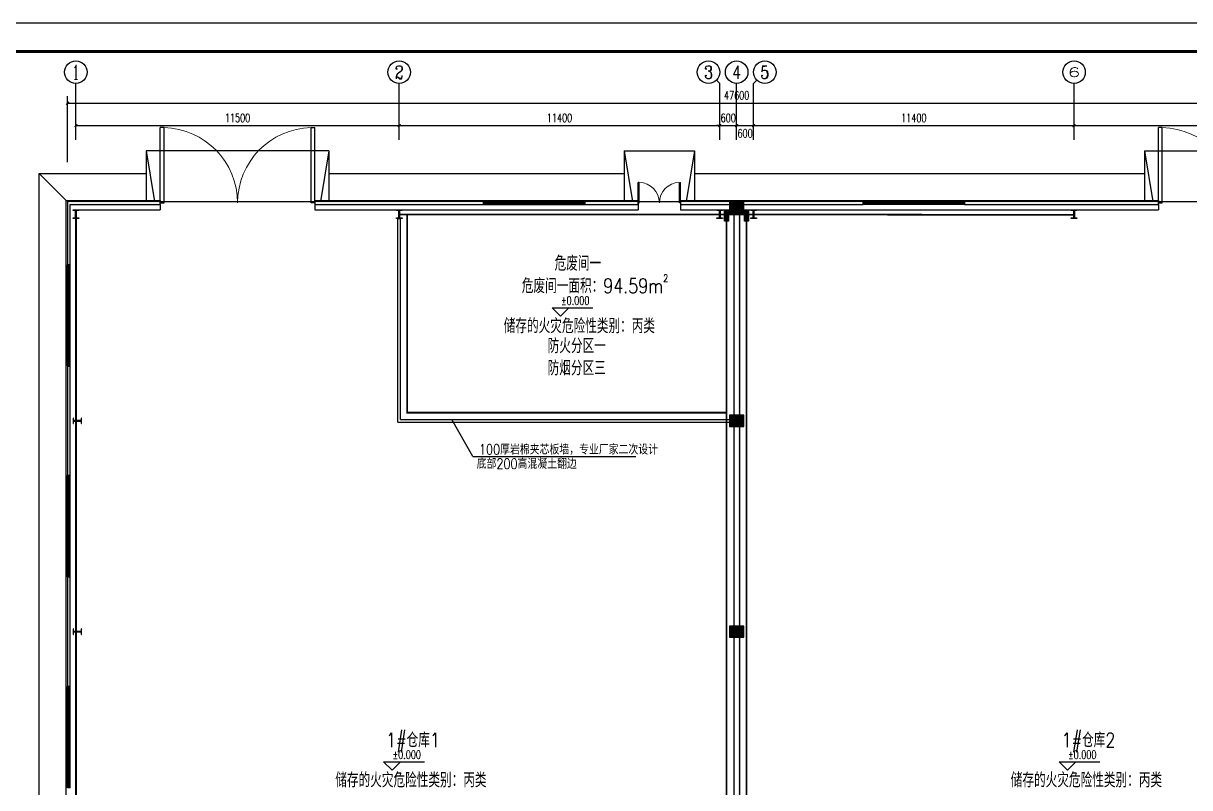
# Model space of a CAD drawing. Extents: x 4532298 to 10139194, y -639876 to -207028.
# Drawn here: x 4753045 to 4794525, y -317948 to -290759 of the extents above; entities that cross this region are included whole.
import ezdxf
from ezdxf.enums import TextEntityAlignment as Align

# ---------------------------------------------------------------- set-up
doc = ezdxf.new("R2010")
doc.units = 0
doc.header["$LTSCALE"] = 1000
doc.header["$MEASUREMENT"] = 0
doc.layers.get('0').update_dxf_attribs({"linetype": 'CONTINUOUS'})
doc.layers.get('Defpoints').update_dxf_attribs({"linetype": 'CONTINUOUS'})
for name, color, linetype in [('AXIS_TEXT', 7, 'CONTINUOUS'), ('PUB_HATCH', 8, 'CONTINUOUS'), ('PUB_TITLE', 4, 'CONTINUOUS'), ('PUB_WALL', 9, 'CONTINUOUS'), ('WALL-MOVE', 6, 'CONTINUOUS'), ('WIRE-接地', 4, 'CONTINUOUS'), ('建筑底图', 251, 'CONTINUOUS'), ('电气', 3, 'CONTINUOUS')]:
    doc.layers.add(name, color=color, linetype=linetype)
doc.styles.add('_HZTXT', font='txt.shx', dxfattribs={"width": 0.8, "bigfont": 'HZTXT.shx'})
doc.styles.add('_TCH_AXIS', font='COMPLEX', dxfattribs={"bigfont": 'GBCBIG'})
doc.styles.add('_TCH_DIM', font='SIMPLEX', dxfattribs={"bigfont": 'GBCBIG'})
doc.styles.add('_TCH_DIM_T3', font='SIMPLEX', dxfattribs={"width": 0.705882, "bigfont": 'GBCBIG'})
doc.styles.add('COMPLEX', font='COMPLEX')
doc.styles.add('TG_LINETYPE', font='sceie.shx', dxfattribs={"width": 0.7, "height": 3, "bigfont": 'sceic.shx'})
doc.linetypes.add('TG_接地', pattern='A,0.75,0,["/",TG_LINETYPE,S=0.05,R=-8.594367,X=-0.1,Y=-0.045],0.65,-0.13,0.13,-0.13', length=2)
doc.dimstyles.new('_TCH_ARCH&&100', dxfattribs={"dimtxt": 297.5, "dimasz": 100, "dimexe": 250, "dimexo": 300, "dimgap": 126.25, "dimtad": 1, "dimdec": 0, "dimzin": 0, "dimdsep": 46, "dimtxsty": '_TCH_DIM_T3', "dimblk": 'ARCHTICK', "dimcen": 0.09, "dimclrt": 7, "dimazin": 2, "dimtfac": 1, "dimtdec": 0, "dimtix": 1, "dimtmove": 2, "dimatfit": 3, "dimfxl": 0, "dimtolj": 1, "dimtzin": 0, "dimarcsym": 0})

# ---------------------------------------------------------------- blocks, each defined once
blk = doc.blocks.new('_AXISO')
blk.add_circle((0, 0), 0.5)
at = {"layer": 'AXIS_TEXT', "style": 'COMPLEX', "width": 1.041667}
blk.add_attdef('A', text='', height=0.56, dxfattribs=at).set_placement((-0.25, -0.28), (0.25, -0.28), align=Align.FIT)
blk = doc.blocks.new('_ArchTick')
at = {"color": 0, "linetype": 'ByBlock', "const_width": 0.4}
blk.add_lwpolyline([(-0.5, -0.5), (0.5, 0.5)], dxfattribs=at)
blk = doc.blocks.new('*D467')
at = {"layer": 'Defpoints', "color": 0, "transparency": 16777216}
for p in [(4802214, -293598), (4754614, -295993), (4802214, -295993)]:
    blk.add_point(p, dxfattribs=at)
at = {"layer": '建筑底图', "color": 0, "lineweight": -2, "transparency": 16777216}
for p, q in [((4754614, -295693), (4754614, -293348)), ((4754614, -293598), (4802214, -293598)), ((4802214, -295693), (4802214, -293348))]:
    blk.add_line(p, q, dxfattribs=at)
at = {"layer": '建筑底图', "color": 0, "lineweight": -2, "transparency": 16777216, "xscale": 100, "yscale": 100, "zscale": 100, "rotation": 180}
blk.add_blockref('_ArchTick', (4754614, -293598), dxfattribs=at)
at = {"layer": '建筑底图', "color": 0, "lineweight": -2, "transparency": 16777216, "xscale": 100, "yscale": 100, "zscale": 100}
blk.add_blockref('_ArchTick', (4802214, -293598), dxfattribs=at)
at = {"layer": '建筑底图', "color": 7, "transparency": 16777216, "insert": (4778414, -293323), "char_height": 297.5, "attachment_point": 5, "style": '_TCH_DIM_T3'}
blk.add_mtext('\\A1;47600', dxfattribs=at)
blk = doc.blocks.new('*D468')
at = {"layer": 'Defpoints', "color": 0, "transparency": 16777216}
for p in [(4766414, -294398), (4754914, -294898), (4766414, -294898)]:
    blk.add_point(p, dxfattribs=at)
at = {"layer": '建筑底图', "color": 0, "lineweight": -2, "transparency": 16777216}
for p, q in [((4754914, -294598), (4754914, -294148)), ((4754914, -294398), (4766414, -294398)), ((4766414, -294598), (4766414, -294148))]:
    blk.add_line(p, q, dxfattribs=at)
at = {"layer": '建筑底图', "color": 0, "lineweight": -2, "transparency": 16777216, "xscale": 100, "yscale": 100, "zscale": 100, "rotation": 180}
blk.add_blockref('_ArchTick', (4754914, -294398), dxfattribs=at)
at = {"layer": '建筑底图', "color": 0, "lineweight": -2, "transparency": 16777216, "xscale": 100, "yscale": 100, "zscale": 100}
blk.add_blockref('_ArchTick', (4766414, -294398), dxfattribs=at)
at = {"layer": '建筑底图', "color": 7, "transparency": 16777216, "insert": (4760664, -294123), "char_height": 297.5, "attachment_point": 5, "style": '_TCH_DIM_T3'}
blk.add_mtext('\\A1;11500', dxfattribs=at)
blk = doc.blocks.new('*D469')
at = {"layer": 'Defpoints', "color": 0, "transparency": 16777216}
for p in [(4777814, -294398), (4766414, -294898), (4777814, -294898)]:
    blk.add_point(p, dxfattribs=at)
at = {"layer": '建筑底图', "color": 0, "lineweight": -2, "transparency": 16777216}
for p, q in [((4766414, -294598), (4766414, -294148)), ((4766414, -294398), (4777814, -294398)), ((4777814, -294598), (4777814, -294148))]:
    blk.add_line(p, q, dxfattribs=at)
at = {"layer": '建筑底图', "color": 0, "lineweight": -2, "transparency": 16777216, "xscale": 100, "yscale": 100, "zscale": 100, "rotation": 180}
blk.add_blockref('_ArchTick', (4766414, -294398), dxfattribs=at)
at = {"layer": '建筑底图', "color": 0, "lineweight": -2, "transparency": 16777216, "xscale": 100, "yscale": 100, "zscale": 100}
blk.add_blockref('_ArchTick', (4777814, -294398), dxfattribs=at)
at = {"layer": '建筑底图', "color": 7, "transparency": 16777216, "insert": (4772114, -294123), "char_height": 297.5, "attachment_point": 5, "style": '_TCH_DIM_T3'}
blk.add_mtext('\\A1;11400', dxfattribs=at)
blk = doc.blocks.new('*D470')
at = {"layer": 'Defpoints', "color": 0, "transparency": 16777216}
for p in [(4778414, -294398), (4777814, -294898), (4778414, -294898)]:
    blk.add_point(p, dxfattribs=at)
at = {"layer": '建筑底图', "color": 0, "lineweight": -2, "transparency": 16777216}
for p, q in [((4777814, -294398), (4777714, -294398)), ((4777814, -294598), (4777814, -294148)), ((4777814, -294398), (4778414, -294398)), ((4778414, -294598), (4778414, -294148)), ((4778414, -294398), (4778514, -294398))]:
    blk.add_line(p, q, dxfattribs=at)
at = {"layer": '建筑底图', "color": 0, "lineweight": -2, "transparency": 16777216, "xscale": 100, "yscale": 100, "zscale": 100}
blk.add_blockref('_ArchTick', (4777814, -294398), dxfattribs=at)
at = {"layer": '建筑底图', "color": 0, "lineweight": -2, "transparency": 16777216, "xscale": 100, "yscale": 100, "zscale": 100, "rotation": 180}
blk.add_blockref('_ArchTick', (4778414, -294398), dxfattribs=at)
at = {"layer": '建筑底图', "color": 7, "transparency": 16777216, "insert": (4778114, -294123), "char_height": 297.5, "attachment_point": 5, "style": '_TCH_DIM_T3'}
blk.add_mtext('\\A1;600', dxfattribs=at)
blk = doc.blocks.new('*D471')
at = {"layer": 'Defpoints', "color": 0, "transparency": 16777216}
for p in [(4779014, -294398), (4778414, -294898), (4779014, -294898)]:
    blk.add_point(p, dxfattribs=at)
at = {"layer": '建筑底图', "color": 0, "lineweight": -2, "transparency": 16777216}
for p, q in [((4778414, -294598), (4778414, -294148)), ((4778414, -294398), (4779014, -294398)), ((4779014, -294598), (4779014, -294148))]:
    blk.add_line(p, q, dxfattribs=at)
at = {"layer": '建筑底图', "color": 0, "lineweight": -2, "transparency": 16777216, "xscale": 100, "yscale": 100, "zscale": 100, "rotation": 180}
blk.add_blockref('_ArchTick', (4778414, -294398), dxfattribs=at)
at = {"layer": '建筑底图', "color": 0, "lineweight": -2, "transparency": 16777216, "xscale": 100, "yscale": 100, "zscale": 100}
blk.add_blockref('_ArchTick', (4779014, -294398), dxfattribs=at)
at = {"layer": '建筑底图', "color": 7, "transparency": 16777216, "insert": (4778714, -294673), "char_height": 297.5, "attachment_point": 5, "style": '_TCH_DIM_T3'}
blk.add_mtext('\\A1;600', dxfattribs=at)
blk = doc.blocks.new('*D472')
at = {"layer": 'Defpoints', "color": 0, "transparency": 16777216}
for p in [(4790414, -294398), (4779014, -294898), (4790414, -294898)]:
    blk.add_point(p, dxfattribs=at)
at = {"layer": '建筑底图', "color": 0, "lineweight": -2, "transparency": 16777216}
for p, q in [((4779014, -294598), (4779014, -294148)), ((4779014, -294398), (4790414, -294398)), ((4790414, -294598), (4790414, -294148))]:
    blk.add_line(p, q, dxfattribs=at)
at = {"layer": '建筑底图', "color": 0, "lineweight": -2, "transparency": 16777216, "xscale": 100, "yscale": 100, "zscale": 100, "rotation": 180}
blk.add_blockref('_ArchTick', (4779014, -294398), dxfattribs=at)
at = {"layer": '建筑底图', "color": 0, "lineweight": -2, "transparency": 16777216, "xscale": 100, "yscale": 100, "zscale": 100}
blk.add_blockref('_ArchTick', (4790414, -294398), dxfattribs=at)
at = {"layer": '建筑底图', "color": 7, "transparency": 16777216, "insert": (4784714, -294123), "char_height": 297.5, "attachment_point": 5, "style": '_TCH_DIM_T3'}
blk.add_mtext('\\A1;11400', dxfattribs=at)
blk = doc.blocks.new('*D473')
at = {"layer": 'Defpoints', "color": 0, "transparency": 16777216}
for p in [(4801914, -294398), (4790414, -294898), (4801914, -294898)]:
    blk.add_point(p, dxfattribs=at)
at = {"layer": '建筑底图', "color": 0, "lineweight": -2, "transparency": 16777216}
for p, q in [((4790414, -294598), (4790414, -294148)), ((4790414, -294398), (4801914, -294398)), ((4801914, -294598), (4801914, -294148))]:
    blk.add_line(p, q, dxfattribs=at)
at = {"layer": '建筑底图', "color": 0, "lineweight": -2, "transparency": 16777216, "xscale": 100, "yscale": 100, "zscale": 100, "rotation": 180}
blk.add_blockref('_ArchTick', (4790414, -294398), dxfattribs=at)
at = {"layer": '建筑底图', "color": 0, "lineweight": -2, "transparency": 16777216, "xscale": 100, "yscale": 100, "zscale": 100}
blk.add_blockref('_ArchTick', (4801914, -294398), dxfattribs=at)
at = {"layer": '建筑底图', "color": 7, "transparency": 16777216, "insert": (4796164, -294123), "char_height": 297.5, "attachment_point": 5, "style": '_TCH_DIM_T3'}
blk.add_mtext('\\A1;11500', dxfattribs=at)
blk = doc.blocks.new('$TCHSYS$WIN2D')
for p, q in [((-0.5, 0.5), (0.5, 0.5)), ((-0.5, 0.5), (-0.5, -0.5)), ((0.5, 0.5), (0.5, -0.5)), ((0.5, 0.167), (-0.5, 0.167)), ((0.5, -0.167), (-0.5, -0.167)), ((-0.5, -0.5), (0.5, -0.5))]:
    blk.add_line(p, q)
blk = doc.blocks.new('$DorLib2D$00000002')
for p, q in [((-0.5, 0), (-0.5, 0.4875)), ((-0.475, 0.4875), (-0.5, 0.4875)), ((-0.475, 0), (-0.475, 0.4875)), ((0.475, 0), (0.475, 0.4875)), ((0.475, 0.4875), (0.5, 0.4875)), ((0.5, 0), (0.5, 0.4875)), ((-0.5, 0), (-0.475, 0)), ((0.5, 0), (0.475, 0))]:
    blk.add_line(p, q)
at = {"lineweight": 13}
for centre, start, end in [((-0.4875, 0), 0, 88.53072), ((0.4875, 0), 91.46928, 180)]:
    blk.add_arc(centre, 0.4875, start, end, dxfattribs=at)
blk = doc.blocks.new('_FZH')
blk.add_lwpolyline([(-0.5, -0.5), (0.5, -0.5), (0.5, 0.5), (-0.5, 0.5)], close=True)
at = {"layer": 'PUB_HATCH'}
blk.add_solid([(-0.5, -0.5), (0.5, -0.5), (-0.5, 0.5), (0.5, 0.5)], dxfattribs=at)

msp = doc.modelspace()

# ---------------------------------------------------------------- hatches: boundary and pattern name
at = {"layer": 'PUB_WALL'}
msp.add_hatch(color=256, dxfattribs=at).paths.add_polyline_path([(4754614.1, -314348.3), (4754714.1, -314348.3), (4754684.1, -314318.3), (4754644.1, -314318.3)])
at = {"layer": '建筑底图'}
for points in [[(4757914.1, -297098.3), (4754614.1, -297098.3), (4754644.1, -297128.3), (4757884.1, -297128.3)], [(4754614.1, -297098.3), (4754614.1, -299348.3), (4754644.1, -299318.3), (4754644.1, -297128.3)], [(4754714.1, -297198.3), (4757914.1, -297198.3), (4757884.1, -297168.3), (4754684.1, -297168.3)], [(4754714.1, -299348.3), (4754714.1, -297198.3), (4754684.1, -297168.3), (4754684.1, -299318.3)], [(4754924.1, -297682.3), (4755014.1, -297682.3), (4755014.1, -297698.3), (4754814.1, -297698.3), (4754814.1, -297682.3), (4754904.1, -297682.3), (4754904.1, -297414.3), (4754814.1, -297414.3), (4754814.1, -297398.3), (4755014.1, -297398.3), (4755014.1, -297414.3), (4754924.1, -297414.3)], [(4757914.1, -297198.3), (4757914.1, -297098.3), (4757884.1, -297128.3), (4757884.1, -297168.3)], [(4769414.1, -297098.3), (4763414.1, -297098.3), (4763444.1, -297128.3), (4769384.1, -297128.3)], [(4763414.1, -297098.3), (4763414.1, -297198.3), (4763444.1, -297168.3), (4763444.1, -297128.3)], [(4763414.1, -297198.3), (4769414.1, -297198.3), (4769384.1, -297168.3), (4763444.1, -297168.3)], [(4766424.1, -297682.3), (4766514.1, -297682.3), (4766514.1, -297698.3), (4766314.1, -297698.3), (4766314.1, -297682.3), (4766404.1, -297682.3), (4766404.1, -297414.3), (4766314.1, -297414.3), (4766314.1, -297398.3), (4766514.1, -297398.3), (4766514.1, -297414.3), (4766424.1, -297414.3)], [(4769414.1, -297198.3), (4769414.1, -297098.3), (4769384.1, -297128.3), (4769384.1, -297168.3)], [(4774914.1, -297098.3), (4773014.1, -297098.3), (4773044.1, -297128.3), (4774884.1, -297128.3)], [(4773014.1, -297098.3), (4773014.1, -297198.3), (4773044.1, -297168.3), (4773044.1, -297128.3)], [(4773014.1, -297198.3), (4774914.1, -297198.3), (4774884.1, -297168.3), (4773044.1, -297168.3)], [(4774914.1, -297198.3), (4774914.1, -297098.3), (4774884.1, -297128.3), (4774884.1, -297168.3)], [(4778164.1, -297128.3), (4778164.1, -297098.3), (4776414.1, -297098.3), (4776444.1, -297128.3)], [(4776414.1, -297098.3), (4776414.1, -297198.3), (4776444.1, -297168.3), (4776444.1, -297128.3)], [(4778164.1, -297198.3), (4778164.1, -297168.3), (4776444.1, -297168.3), (4776414.1, -297198.3)], [(4777824.1, -297682.3), (4777914.1, -297682.3), (4777914.1, -297698.3), (4777714.1, -297698.3), (4777714.1, -297682.3), (4777804.1, -297682.3), (4777804.1, -297414.3), (4777714.1, -297414.3), (4777714.1, -297398.3), (4777914.1, -297398.3), (4777914.1, -297414.3), (4777824.1, -297414.3)], [(4778664.1, -297098.3), (4778164.1, -297098.3), (4778204.1, -297138.3), (4778624.1, -297138.3)], [(4778164.1, -297098.3), (4778164.1, -297498.3), (4778204.1, -297458.3), (4778204.1, -297138.3)], [(4778664.1, -297498.3), (4778664.1, -297098.3), (4778624.1, -297138.3), (4778624.1, -297458.3)], [(4778664.1, -297098.3), (4778664.1, -297128.3), (4782884.1, -297128.3), (4782914.1, -297098.3)], [(4778664.1, -297168.3), (4778664.1, -297198.3), (4782914.1, -297198.3), (4782884.1, -297168.3)], [(4779024.1, -297682.3), (4779114.1, -297682.3), (4779114.1, -297698.3), (4778914.1, -297698.3), (4778914.1, -297682.3), (4779004.1, -297682.3), (4779004.1, -297414.3), (4778914.1, -297414.3), (4778914.1, -297398.3), (4779114.1, -297398.3), (4779114.1, -297414.3), (4779024.1, -297414.3)], [(4782914.1, -297198.3), (4782914.1, -297098.3), (4782884.1, -297128.3), (4782884.1, -297168.3)], [(4793414.1, -297098.3), (4786514.1, -297098.3), (4786544.1, -297128.3), (4793384.1, -297128.3)], [(4786514.1, -297098.3), (4786514.1, -297198.3), (4786544.1, -297168.3), (4786544.1, -297128.3)], [(4786514.1, -297198.3), (4793414.1, -297198.3), (4793384.1, -297168.3), (4786544.1, -297168.3)], [(4790424.1, -297682.3), (4790514.1, -297682.3), (4790514.1, -297698.3), (4790314.1, -297698.3), (4790314.1, -297682.3), (4790404.1, -297682.3), (4790404.1, -297414.3), (4790314.1, -297414.3), (4790314.1, -297398.3), (4790514.1, -297398.3), (4790514.1, -297414.3), (4790424.1, -297414.3)], [(4793414.1, -297198.3), (4793414.1, -297098.3), (4793384.1, -297128.3), (4793384.1, -297168.3)], [(4766364.1, -304948.3), (4766364.1, -297698.3), (4766384.1, -297698.3), (4766384.1, -304928.3)], [(4766364.1, -297698.3), (4766464.1, -297698.3), (4766464.1, -297718.3), (4766364.1, -297718.3)], [(4766464.1, -304848.3), (4766464.1, -297698.3), (4766444.1, -297698.3), (4766444.1, -304868.3)], [(4778164.1, -297498.3), (4778664.1, -297498.3), (4778624.1, -297458.3), (4778204.1, -297458.3)], [(4778314.1, -304698.3), (4778354.1, -304698.3), (4778354.1, -297498.3), (4778314.1, -297498.3)], [(4778474.1, -304698.3), (4778514.1, -304698.3), (4778514.1, -297498.3), (4778474.1, -297498.3)], [(4754614.1, -299348.3), (4754714.1, -299348.3), (4754684.1, -299318.3), (4754644.1, -299318.3)], [(4754714.1, -302948.3), (4754614.1, -302948.3), (4754644.1, -302978.3), (4754684.1, -302978.3)], [(4754614.1, -302948.3), (4754614.1, -306848.3), (4754644.1, -306818.3), (4754644.1, -302978.3)], [(4754714.1, -306848.3), (4754714.1, -302948.3), (4754684.1, -302978.3), (4754684.1, -306818.3)], [(4755098.1, -304908.3), (4755098.1, -304998.3), (4755114.1, -304998.3), (4755114.1, -304798.3), (4755098.1, -304798.3), (4755098.1, -304888.3), (4754830.1, -304888.3), (4754830.1, -304798.3), (4754814.1, -304798.3), (4754814.1, -304998.3), (4754830.1, -304998.3), (4754830.1, -304908.3)], [(4766464.1, -304848.3), (4766444.1, -304868.3), (4778164.1, -304868.3), (4778164.1, -304848.3)], [(4778664.1, -304698.3), (4778164.1, -304698.3), (4778204.1, -304738.3), (4778624.1, -304738.3)], [(4778164.1, -304698.3), (4778164.1, -305098.3), (4778204.1, -305058.3), (4778204.1, -304738.3)], [(4778664.1, -305098.3), (4778664.1, -304698.3), (4778624.1, -304738.3), (4778624.1, -305058.3)], [(4766364.1, -304948.3), (4778164.1, -304948.3), (4778164.1, -304928.3), (4766384.1, -304928.3)], [(4778164.1, -305098.3), (4778664.1, -305098.3), (4778624.1, -305058.3), (4778204.1, -305058.3)], [(4778314.1, -312198.3), (4778354.1, -312198.3), (4778354.1, -305098.3), (4778314.1, -305098.3)], [(4778474.1, -312198.3), (4778514.1, -312198.3), (4778514.1, -305098.3), (4778474.1, -305098.3)], [(4754614.1, -306848.3), (4754714.1, -306848.3), (4754684.1, -306818.3), (4754644.1, -306818.3)], [(4754714.1, -310448.3), (4754614.1, -310448.3), (4754644.1, -310478.3), (4754684.1, -310478.3)], [(4754614.1, -310448.3), (4754614.1, -314348.3), (4754644.1, -314318.3), (4754644.1, -310478.3)], [(4754714.1, -314348.3), (4754714.1, -310448.3), (4754684.1, -310478.3), (4754684.1, -314318.3)], [(4755098.1, -312408.3), (4755098.1, -312498.3), (4755114.1, -312498.3), (4755114.1, -312298.3), (4755098.1, -312298.3), (4755098.1, -312388.3), (4754830.1, -312388.3), (4754830.1, -312298.3), (4754814.1, -312298.3), (4754814.1, -312498.3), (4754830.1, -312498.3), (4754830.1, -312408.3)], [(4778664.1, -312198.3), (4778164.1, -312198.3), (4778204.1, -312238.3), (4778624.1, -312238.3)], [(4778164.1, -312198.3), (4778164.1, -312598.3), (4778204.1, -312558.3), (4778204.1, -312238.3)], [(4778664.1, -312598.3), (4778664.1, -312198.3), (4778624.1, -312238.3), (4778624.1, -312558.3)], [(4778164.1, -312598.3), (4778664.1, -312598.3), (4778624.1, -312558.3), (4778204.1, -312558.3)], [(4778314.1, -319698.3), (4778354.1, -319698.3), (4778354.1, -312598.3), (4778314.1, -312598.3)], [(4778474.1, -319698.3), (4778514.1, -319698.3), (4778514.1, -312598.3), (4778474.1, -312598.3)]]:
    msp.add_hatch(color=256, dxfattribs=at).paths.add_polyline_path(points)
at = {"layer": '电气'}
h = msp.add_hatch(dxfattribs=at)
h.set_pattern_fill('ANSI31', color=256, scale=20, angle=270, style=0)
h.set_pattern_definition([(45, (4707622.077, -334962.254), (22.45064, -22.45064), [])])
h.paths.add_polyline_path([(4777982.9, -297416.9), (4778124.8, -297416.9), (4778124.8, -297801.9), (4777982.9, -297801.9)])
h = msp.add_hatch(dxfattribs=at)
h.set_pattern_fill('ANSI31', color=256, scale=20, angle=270, style=0)
h.set_pattern_definition([(45, (4708331.53, -334962.254), (22.45064, -22.45064), [])])
h.paths.add_polyline_path([(4778692.4, -297416.9), (4778834.2, -297416.9), (4778834.2, -297801.9), (4778692.4, -297801.9)])

# ---------------------------------------------------------------- linework, layer by layer
at = {"layer": 'PUB_TITLE', "color": 4}
msp.add_lwpolyline([(4743873.5, -350158.8), (4827973.5, -350158.8), (4827973.5, -290758.8), (4743873.5, -290758.8)], close=True, dxfattribs=at)
at = {"layer": 'PUB_TITLE', "color": 4, "const_width": 100}
msp.add_lwpolyline([(4746373.5, -349158.8), (4826973.5, -349158.8), (4826973.5, -291758.8), (4746373.5, -291758.8)], close=True, dxfattribs=at)
at = {"layer": 'WALL-MOVE'}
msp.add_line((4754614.1, -314348.3), (4754714.1, -314348.3), dxfattribs=at)
at = {"layer": 'WIRE-接地', "linetype": 'TG_接地', "const_width": 60}
for points in [[(4754924.1, -342114.3), (4754924.1, -297682.3)], [(4766424.1, -297554.9), (4777982.9, -297561.6)], [(4766691.3, -297555.1), (4766691.3, -304608.2), (4778053.8, -304608.2)], [(4778053.8, -297801.9), (4778053.8, -341994.8)], [(4778124.8, -297561.7), (4778692.4, -297562)], [(4778763.3, -341994.8), (4778763.3, -297801.9)], [(4778834.2, -297562.1), (4790424.1, -297568.8)]]:
    msp.add_lwpolyline(points, dxfattribs=at)
at = {"layer": '建筑底图'}
for p, q in [((4777697, -292781.2), (4777814.1, -292898.3)), ((4779131.3, -292781.2), (4779014.1, -292898.3)), ((4754914.1, -294898.3), (4754914.1, -292898.3)), ((4766414.1, -294898.3), (4766414.1, -292898.3)), ((4777814.1, -294898.3), (4777814.1, -292898.3)), ((4778414.1, -294898.3), (4778414.1, -292898.3)), ((4779014.1, -294898.3), (4779014.1, -292898.3)), ((4790414.1, -294898.3), (4790414.1, -292898.3)), ((4757414.1, -295298.3), (4757414.1, -297098.3)), ((4757414.1, -295298.3), (4757714.1, -297098.3)), ((4763914.1, -295298.3), (4757414.1, -295298.3)), ((4763914.1, -295298.3), (4763614.1, -297098.3)), ((4763914.1, -295298.3), (4763914.1, -297098.3)), ((4774414.1, -295298.3), (4774414.1, -297098.3)), ((4774414.1, -295298.3), (4774714.1, -297098.3)), ((4774414.1, -295298.3), (4776914.1, -295298.3)), ((4776914.1, -295298.3), (4776614.1, -297098.3)), ((4776914.1, -295298.3), (4776914.1, -297098.3)), ((4792914.1, -295298.3), (4792914.1, -297098.3)), ((4792914.1, -295298.3), (4793214.1, -297098.3)), ((4792914.1, -295298.3), (4799414.1, -295298.3)), ((4754574.1, -297058.3), (4753614.1, -296098.3)), ((4757914.1, -297098.3), (4754614.1, -297098.3)), ((4754614.1, -297098.3), (4754614.1, -299348.3)), ((4754714.1, -297198.3), (4757914.1, -297198.3)), ((4754714.1, -299348.3), (4754714.1, -297198.3)), ((4757914.1, -297058.3), (4757914.1, -297098.3)), ((4757914.1, -297198.3), (4757914.1, -297098.3)), ((4757914.1, -297098.3), (4763414.1, -297098.3)), ((4757914.1, -297198.3), (4757914.1, -297398.3)), ((4763414.1, -297058.3), (4763414.1, -297098.3)), ((4769414.1, -297098.3), (4763414.1, -297098.3)), ((4763414.1, -297098.3), (4763414.1, -297198.3)), ((4763414.1, -297198.3), (4763414.1, -297398.3)), ((4763414.1, -297198.3), (4769414.1, -297198.3)), ((4769414.1, -297198.3), (4769414.1, -297098.3)), ((4774914.1, -297098.3), (4773014.1, -297098.3)), ((4773014.1, -297098.3), (4773014.1, -297198.3)), ((4773014.1, -297198.3), (4774914.1, -297198.3)), ((4774914.1, -297058.3), (4774914.1, -297398.3)), ((4774914.1, -297098.3), (4776414.1, -297098.3)), ((4774914.1, -297198.3), (4774914.1, -297098.3)), ((4776414.1, -297058.3), (4776414.1, -297398.3)), ((4778164.1, -297098.3), (4776414.1, -297098.3)), ((4776414.1, -297098.3), (4776414.1, -297198.3)), ((4776414.1, -297198.3), (4778164.1, -297198.3)), ((4782914.1, -297098.3), (4778664.1, -297098.3)), ((4778664.1, -297198.3), (4782914.1, -297198.3)), ((4782914.1, -297198.3), (4782914.1, -297098.3)), ((4793414.1, -297098.3), (4786514.1, -297098.3)), ((4786514.1, -297098.3), (4786514.1, -297198.3)), ((4786514.1, -297198.3), (4793414.1, -297198.3)), ((4793414.1, -297058.3), (4793414.1, -297098.3)), ((4793414.1, -297198.3), (4793414.1, -297098.3)), ((4793414.1, -297098.3), (4798914.1, -297098.3)), ((4793414.1, -297198.3), (4793414.1, -297398.3)), ((4766364.1, -304948.3), (4766364.1, -297698.3)), ((4766364.1, -297698.3), (4766464.1, -297698.3)), ((4766464.1, -304848.3), (4766464.1, -297698.3)), ((4778314.1, -297498.3), (4778314.1, -304698.3)), ((4778514.1, -297498.3), (4778514.1, -304698.3)), ((4754614.1, -299348.3), (4754714.1, -299348.3)), ((4772148.4, -301174.9), (4771848.4, -300874.9)), ((4771848.4, -300874.9), (4773298.4, -300874.9)), ((4772148.4, -301174.9), (4772448.4, -300874.9)), ((4754714.1, -302948.3), (4754614.1, -302948.3)), ((4754614.1, -302948.3), (4754614.1, -306848.3)), ((4754714.1, -306848.3), (4754714.1, -302948.3)), ((4766464.1, -304848.3), (4778164.1, -304848.3)), ((4769029.4, -306173.3), (4768285.4, -304848.3)), ((4766364.1, -304948.3), (4778164.1, -304948.3)), ((4778314.1, -305098.3), (4778314.1, -312198.3)), ((4778514.1, -305098.3), (4778514.1, -312198.3)), ((4769029.4, -306173.3), (4774831.4, -306173.3)), ((4754614.1, -306848.3), (4754714.1, -306848.3)), ((4754714.1, -310448.3), (4754614.1, -310448.3)), ((4754614.1, -310448.3), (4754614.1, -314348.3)), ((4754714.1, -314348.3), (4754714.1, -310448.3)), ((4778314.1, -312598.3), (4778314.1, -319698.3)), ((4778514.1, -312598.3), (4778514.1, -319698.3)), ((4766158.3, -317328.9), (4765858.3, -317028.9)), ((4765858.3, -317028.9), (4767308.3, -317028.9)), ((4766158.3, -317328.9), (4766458.3, -317028.9)), ((4790180.7, -317328.9), (4789880.7, -317028.9)), ((4789880.7, -317028.9), (4791330.7, -317028.9)), ((4790180.7, -317328.9), (4790480.7, -317028.9))]:
    msp.add_line(p, q, dxfattribs=at)
for points in [[(4757414.1, -343698.3), (4753614.1, -343698.3), (4753614.1, -296098.3), (4757414.1, -296098.3)], [(4763914.1, -296098.3), (4774414.1, -296098.3)], [(4776914.1, -296098.3), (4792914.1, -296098.3)], [(4757914.1, -342738.3), (4754574.1, -342738.3), (4754574.1, -297058.3), (4757914.1, -297058.3)], [(4757914.1, -342398.3), (4754914.1, -342398.3), (4754914.1, -297398.3), (4757914.1, -297398.3)], [(4763414.1, -297058.3), (4774914.1, -297058.3)], [(4763414.1, -297398.3), (4774914.1, -297398.3)], [(4776414.1, -297058.3), (4780414.1, -297058.3)], [(4776414.1, -297398.3), (4780414.1, -297398.3)], [(4780414.1, -297058.3), (4793414.1, -297058.3)], [(4780414.1, -297398.3), (4793414.1, -297398.3)]]:
    msp.add_lwpolyline(points, dxfattribs=at)
for points in [[(4754814.1, -297398.3), (4755014.1, -297398.3), (4755014.1, -297414.3), (4754924.1, -297414.3), (4754924.1, -297682.3), (4755014.1, -297682.3), (4755014.1, -297698.3), (4754814.1, -297698.3), (4754814.1, -297682.3), (4754904.1, -297682.3), (4754904.1, -297414.3), (4754814.1, -297414.3)], [(4766314.1, -297398.3), (4766514.1, -297398.3), (4766514.1, -297414.3), (4766424.1, -297414.3), (4766424.1, -297682.3), (4766514.1, -297682.3), (4766514.1, -297698.3), (4766314.1, -297698.3), (4766314.1, -297682.3), (4766404.1, -297682.3), (4766404.1, -297414.3), (4766314.1, -297414.3)], [(4777714.1, -297398.3), (4777914.1, -297398.3), (4777914.1, -297414.3), (4777824.1, -297414.3), (4777824.1, -297682.3), (4777914.1, -297682.3), (4777914.1, -297698.3), (4777714.1, -297698.3), (4777714.1, -297682.3), (4777804.1, -297682.3), (4777804.1, -297414.3), (4777714.1, -297414.3)], [(4778914.1, -297398.3), (4779114.1, -297398.3), (4779114.1, -297414.3), (4779024.1, -297414.3), (4779024.1, -297682.3), (4779114.1, -297682.3), (4779114.1, -297698.3), (4778914.1, -297698.3), (4778914.1, -297682.3), (4779004.1, -297682.3), (4779004.1, -297414.3), (4778914.1, -297414.3)], [(4790314.1, -297398.3), (4790514.1, -297398.3), (4790514.1, -297414.3), (4790424.1, -297414.3), (4790424.1, -297682.3), (4790514.1, -297682.3), (4790514.1, -297698.3), (4790314.1, -297698.3), (4790314.1, -297682.3), (4790404.1, -297682.3), (4790404.1, -297414.3), (4790314.1, -297414.3)], [(4754814.1, -304798.3), (4754814.1, -304998.3), (4754830.1, -304998.3), (4754830.1, -304908.3), (4755098.1, -304908.3), (4755098.1, -304998.3), (4755114.1, -304998.3), (4755114.1, -304798.3), (4755098.1, -304798.3), (4755098.1, -304888.3), (4754830.1, -304888.3), (4754830.1, -304798.3)], [(4754814.1, -312298.3), (4754814.1, -312498.3), (4754830.1, -312498.3), (4754830.1, -312408.3), (4755098.1, -312408.3), (4755098.1, -312498.3), (4755114.1, -312498.3), (4755114.1, -312298.3), (4755098.1, -312298.3), (4755098.1, -312388.3), (4754830.1, -312388.3), (4754830.1, -312298.3)]]:
    msp.add_lwpolyline(points, close=True, dxfattribs=at)
at = {"layer": '电气'}
for points in [[(4777982.9, -297416.9), (4778124.8, -297416.9), (4778124.8, -297801.9), (4777982.9, -297801.9)], [(4778692.4, -297416.9), (4778834.2, -297416.9), (4778834.2, -297801.9), (4778692.4, -297801.9)]]:
    msp.add_lwpolyline(points, close=True, dxfattribs=at)

# ---------------------------------------------------------------- block references
at = {"layer": '建筑底图'}
ref = msp.add_blockref('_AXISO', (4754914.1, -292498.3), dxfattribs=dict(at, xscale=800, yscale=800, zscale=800))
ref.add_attrib('A', '1', dxfattribs={"layer": 'AXIS_TEXT', "color": 0, "height": 514.7, "style": '_TCH_AXIS'}).set_placement((4754803.8, -292755.7), (4755024.4, -292755.7), align=Align.FIT)
ref = msp.add_blockref('_AXISO', (4766414.1, -292498.3), dxfattribs=dict(at, xscale=800, yscale=800, zscale=800))
ref.add_attrib('A', '2', dxfattribs={"layer": 'AXIS_TEXT', "color": 0, "height": 465.9, "style": '_TCH_AXIS'}).set_placement((4766258.8, -292731.3), (4766569.5, -292731.3), align=Align.FIT)
ref = msp.add_blockref('_AXISO', (4777414.1, -292498.3), dxfattribs=dict(at, xscale=800, yscale=800, zscale=800))
ref.add_attrib('A', '3', dxfattribs={"layer": 'AXIS_TEXT', "color": 0, "height": 465.9, "style": '_TCH_AXIS'}).set_placement((4777258.8, -292731.3), (4777569.5, -292731.3), align=Align.FIT)
ref = msp.add_blockref('_AXISO', (4778414.1, -292498.3), dxfattribs=dict(at, xscale=800, yscale=800, zscale=800))
ref.add_attrib('A', '4', dxfattribs={"layer": 'AXIS_TEXT', "color": 0, "height": 465.9, "style": '_TCH_AXIS', "width": 0.875}).set_placement((4778258.8, -292731.3), (4778569.5, -292731.3), align=Align.FIT)
ref = msp.add_blockref('_AXISO', (4779414.1, -292498.3), dxfattribs=dict(at, xscale=800, yscale=800, zscale=800))
ref.add_attrib('A', '5', dxfattribs={"layer": 'AXIS_TEXT', "color": 0, "height": 465.9, "style": '_TCH_AXIS'}).set_placement((4779258.8, -292731.3), (4779569.5, -292731.3), align=Align.FIT)
ref = msp.add_blockref('_AXISO', (4790414.1, -292498.3), dxfattribs=dict(at, xscale=800, yscale=800, zscale=800))
ref.add_attrib('A', '6', dxfattribs={"layer": 'AXIS_TEXT', "color": 0, "height": 328.4, "style": '_TCH_AXIS', "width": 2.071429}).set_placement((4790187.4, -292662.5), (4790640.9, -292662.5), align=Align.FIT)
for name, p, xscale, yscale, zscale in [('$DorLib2D$00000002', (4760664.1, -297148.3), -5500, 5500, -5500), ('$DorLib2D$00000002', (4796164.1, -297148.3), 5500, 5500, 5500), ('$DorLib2D$00000002', (4775664.1, -297148.3), 1500, 1500, 1500), ('$TCHSYS$WIN2D', (4771214.1, -297148.3), 3600, -100, 3600), ('_FZH', (4778414.1, -297298.3), 500, 400, 400), ('$TCHSYS$WIN2D', (4784714.1, -297148.3), -3600, -100, -3600), ('_FZH', (4778414.1, -304898.3), 500, 400, 400), ('_FZH', (4778414.1, -312398.3), 500, 400, 400)]:
    msp.add_blockref(name, p, dxfattribs=dict(at, xscale=xscale, yscale=yscale, zscale=zscale))
at = {"layer": '建筑底图', "xscale": 3600, "yscale": -100, "zscale": 3600, "rotation": 90}
for p in [(4754664.1, -301148.3), (4754664.1, -308648.3), (4754664.1, -316148.3)]:
    msp.add_blockref('$TCHSYS$WIN2D', p, dxfattribs=at)

# ---------------------------------------------------------------- texts
at = {"layer": '建筑底图'}
for s, height, style, width, p in [('危废间一', 517.24, '_HZTXT', 0.8, (4771938.8, -299558)), ('危废间一面积：94.59m', 517.241, '_HZTXT', 0.8, (4770774, -300358)), ('2', 258.6, '_HZTXT', 0.8, (4775802.4, -299954.1)), ('%%P0.000', 297.5, '_TCH_DIM', 0.705882, (4772168.4, -300769.9)), ('储存的火灾危险性类别：丙类', 517.241, '_HZTXT', 0.8, (4770130, -301783)), ('防火分区一', 517.24, '_HZTXT', 0.8, (4771692.6, -302493.2)), ('防烟分区三', 517.24, '_HZTXT', 0.8, (4771692.6, -303281.2)), ('100厚岩棉夹芯板墙，专业厂家二次设计', 365.69, '_HZTXT', 0.8, (4769249, -306097.9)), ('底部200高混凝土翻边', 365.69, '_HZTXT', 0.8, (4769167.5, -306606.6)), ('1#仓库1', 517.24, '_HZTXT', 0.8, (4765948.7, -316511.9)), ('1#仓库2', 517.24, '_HZTXT', 0.8, (4789971.1, -316511.9)), ('%%P0.000', 297.5, '_TCH_DIM', 0.705882, (4766178.3, -316923.9)), ('%%P0.000', 297.5, '_TCH_DIM', 0.705882, (4790200.7, -316923.9)), ('储存的火灾危险性类别：丙类', 517.241, '_HZTXT', 0.8, (4764139.9, -317936.9)), ('储存的火灾危险性类别：丙类', 517.241, '_HZTXT', 0.8, (4788162.3, -317936.9))]:
    msp.add_text(s, height=height, dxfattribs=dict(at, style=style, width=width)).set_placement(p)

# ---------------------------------------------------------------- dimensions: what is measured, and where the dimension line sits
for p1, p2, distance, picture, middle in [((4754614.1, -295993.3), (4802214.1, -295993.3), 2395, '*D467', (4778414.1, -293323.3)), ((4754914.1, -294898.3), (4766414.1, -294898.3), 500, '*D468', (4760664.1, -294123.3)), ((4766414.1, -294898.3), (4777814.1, -294898.3), 500, '*D469', (4772114.1, -294123.3)), ((4777814.1, -294898.3), (4778414.1, -294898.3), 500, '*D470', (4778114.1, -294123.3)), ((4779014.1, -294898.3), (4790414.1, -294898.3), 500, '*D472', (4784714.1, -294123.3)), ((4790414.1, -294898.3), (4801914.1, -294898.3), 500, '*D473', (4796164.1, -294123.3))]:
    dim = msp.add_aligned_dim(p1=p1, p2=p2, distance=distance, dimstyle='_TCH_ARCH&&100', dxfattribs=at)
    dim.commit()
    dim.dimension.update_dxf_attribs({"geometry": picture, "text_midpoint": middle})
dim = msp.add_linear_dim(base=(4779014.1, -294398.3), p1=(4778414.1, -294898.3), p2=(4779014.1, -294898.3), angle=360, dimstyle='_TCH_ARCH&&100', dxfattribs=at)
dim.commit()
dim.dimension.update_dxf_attribs({"geometry": '*D471', "text_midpoint": (4778714.1, -294673.3), "dimtype": 129})

doc.saveas('drawing.dxf')
